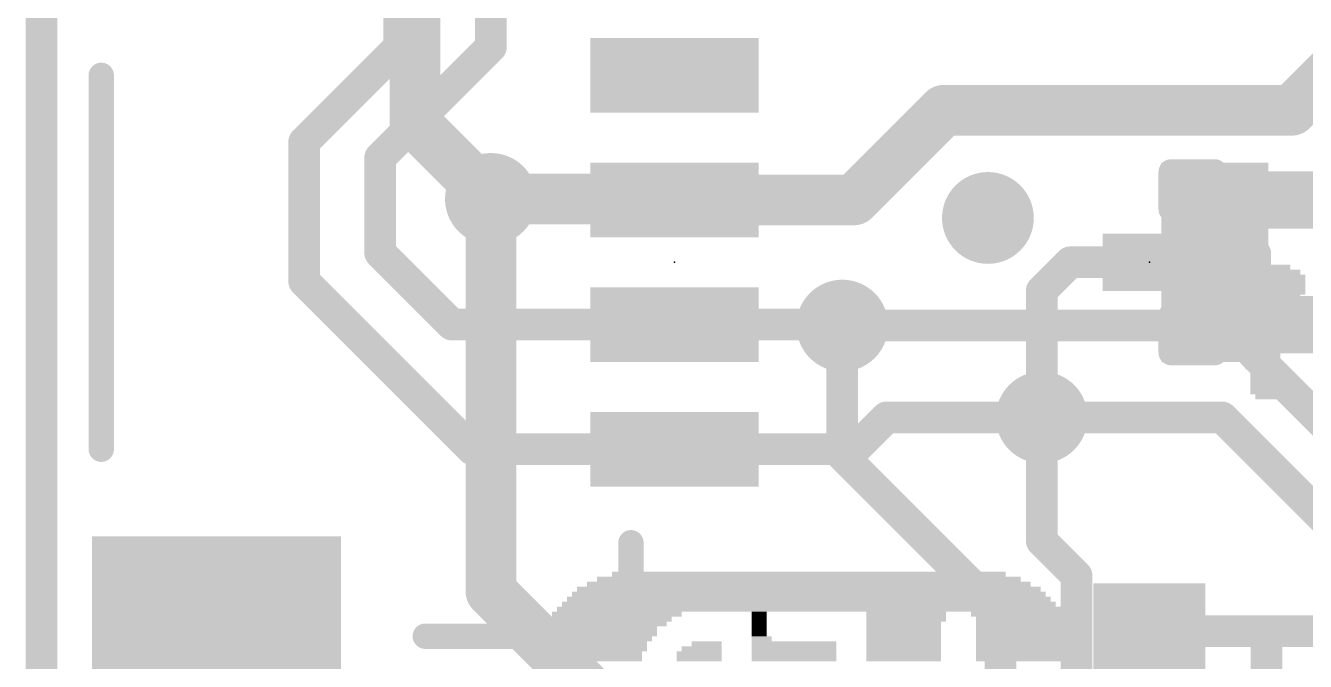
# Model space of a CAD drawing. Extents: x -23 to 84, y -20 to 26.
# Drawn here: x -0.13 to 10.14, y 9.5 to 14.6 of the extents above; entities that cross this region are included whole.
import ezdxf

# ---------------------------------------------------------------- set-up
doc = ezdxf.new("R2010")
doc.units = 0
for name, color, linetype in [('1', 12, 'CONTINUOUS'), ('16', 132, 'CONTINUOUS'), ('18', 110, 'CONTINUOUS'), ('20', 53, 'CONTINUOUS'), ('21', 41, 'CONTINUOUS'), ('22', 40, 'CONTINUOUS'), ('23', 53, 'CONTINUOUS'), ('51', 53, 'CONTINUOUS')]:
    doc.layers.add(name, color=color, linetype=linetype)

# ---------------------------------------------------------------- blocks, each defined once
blk = doc.blocks.new('RECT')
blk.add_solid([(-0.5, -0.5), (0.5, -0.5), (-0.5, 0.5), (0.5, 0.5)])
blk = doc.blocks.new('ROUNDV')
at = {"const_width": 0.5}
blk.add_lwpolyline([(0, -0.25, 1), (0, 0.25, 1), (0, -0.25)], format="xyb", dxfattribs=at)

msp = doc.modelspace()

# ---------------------------------------------------------------- linework, layer by layer
at = {"layer": '1'}
for points, const_width in [([(0, 25.4), (0, 0)], 0.254), ([(3.6068, 17.311), (3.6068, 14.4272)], 0.254), ([(2.8702, 14.4272), (2.8702, 16.253)], 0.254), ([(10.033, 13.9192), (11.8618, 15.748)], 0.4064), ([(2.1082, 13.6652), (2.8702, 14.4272)], 0.254), ([(2.7178, 13.5382), (3.6068, 14.4272)], 0.254), ([(6.5198, 13.2), (7.239, 13.9192)], 0.4064), ([(7.239, 13.9192), (10.033, 13.9192)], 0.4064), ([(2.1082, 12.5476), (2.1082, 13.6652)], 0.254), ([(2.7178, 12.7762), (2.7178, 13.5382)], 0.254), ([(3.6068, 13.208), (5.072, 13.208)], 0.4064), ([(5.072, 13.208), (5.08, 13.2)], 0.4064), ([(5.08, 13.2), (6.5198, 13.2)], 0.4064), ([(10.4314, 13.2), (9.99, 13.2)], 0.254), ([(3.294, 12.2), (2.7178, 12.7762)], 0.254), ([(8.255, 12.7), (8.0264, 12.4714)], 0.254), ([(8.84, 12.7), (8.255, 12.7)], 0.254), ([(3.4558, 11.2), (2.1082, 12.5476)], 0.254), ([(8.0264, 12.4714), (8.0264, 11.4554)], 0.254), ([(5.08, 12.2), (3.294, 12.2)], 0.254), ([(5.08, 12.2), (6.4182, 12.2)], 0.254), ([(6.4182, 12.2), (6.4262, 12.192)], 0.254), ([(9.99, 12.2), (10.4822, 12.2)], 0.254), ([(6.7818, 11.4554), (6.5264, 11.2)], 0.254), ([(8.0264, 11.4554), (6.7818, 11.4554)], 0.254), ([(5.08, 11.2), (3.4558, 11.2)], 0.254), ([(5.08, 11.2), (6.5264, 11.2)], 0.254), ([(8.89, 9.6986), (8.9314, 9.74)], 0.254), ([(8.9314, 9.74), (9.8295, 9.74)], 0.254), ([(9.8295, 9.74), (10.795, 9.74)], 0.254), ([(9.8295, 6.9088), (9.8295, 9.74)], 0.254)]:
    msp.add_lwpolyline(points, dxfattribs=dict(at, const_width=const_width))
for points, const_width in [([(2.8067, 14.4272, 1), (2.9337, 14.4272)], 0.127), ([(2.9151, 14.3823, 1), (2.8253, 14.4721)], 0.127), ([(3.5433, 14.4272, 1), (3.6703, 14.4272)], 0.127), ([(3.6517, 14.3823, 1), (3.5619, 14.4721)], 0.127), ([(7.239, 14.0208, 1), (7.239, 13.8176)], 0.2032), ([(7.3108, 13.8474, 1), (7.1672, 13.991)], 0.2032), ([(9.9612, 13.991, 1), (10.1048, 13.8474)], 0.2032), ([(10.033, 13.8176, 1), (10.033, 14.0208)], 0.2032), ([(2.1717, 13.6652, 1), (2.0447, 13.6652)], 0.127), ([(2.0633, 13.7101, 1), (2.1531, 13.6203)], 0.127), ([(2.7813, 13.5382, 1), (2.6543, 13.5382)], 0.127), ([(2.6729, 13.5831, 1), (2.7627, 13.4933)], 0.127), ([(3.6068, 13.3096, 1), (3.6068, 13.1064)], 0.2032), ([(5.1438, 13.2798, 1), (5.0002, 13.1362)], 0.2032), ([(5.08, 13.3016, 1), (5.08, 13.0984)], 0.2032), ([(5.0082, 13.1282, 1), (5.1518, 13.2718)], 0.2032), ([(5.072, 13.1064, 1), (5.072, 13.3096)], 0.2032), ([(6.448, 13.2718, 1), (6.5916, 13.1282)], 0.2032), ([(6.5198, 13.0984, 1), (6.5198, 13.3016)], 0.2032), ([(9.99, 13.2635, 1), (9.99, 13.1365)], 0.127), ([(2.7627, 12.8211, 1), (2.6729, 12.7313)], 0.127), ([(2.6543, 12.7762, 1), (2.7813, 12.7762)], 0.127), ([(8.255, 12.7635, 1), (8.255, 12.6365)], 0.127), ([(8.2999, 12.6551, 1), (8.2101, 12.7449)], 0.127), ([(8.84, 12.6365, 1), (8.84, 12.7635)], 0.127), ([(2.1531, 12.5925, 1), (2.0633, 12.5027)], 0.127), ([(2.0447, 12.5476, 1), (2.1717, 12.5476)], 0.127), ([(8.0899, 12.4714, 1), (7.9629, 12.4714)], 0.127), ([(7.9815, 12.5163, 1), (8.0713, 12.4265)], 0.127), ([(3.294, 12.2635, 1), (3.294, 12.1365)], 0.127), ([(5.08, 12.2635, 1), (5.08, 12.1365)], 0.127), ([(5.08, 12.1365, 1), (5.08, 12.2635)], 0.127), ([(6.4631, 12.2449, 1), (6.3733, 12.1551)], 0.127), ([(6.4182, 12.1365, 1), (6.4182, 12.2635)], 0.127), ([(9.99, 12.2635, 1), (9.99, 12.1365)], 0.127), ([(3.2491, 12.1551, 1), (3.3389, 12.2449)], 0.127), ([(6.3813, 12.1471, 1), (6.4711, 12.2369)], 0.127), ([(6.7818, 11.5189, 1), (6.7818, 11.3919)], 0.127), ([(6.8267, 11.4105, 1), (6.7369, 11.5003)], 0.127), ([(7.9629, 11.4554, 1), (8.0899, 11.4554)], 0.127), ([(8.0264, 11.3919, 1), (8.0264, 11.5189)], 0.127), ([(3.4558, 11.2635, 1), (3.4558, 11.1365)], 0.127), ([(3.4109, 11.1551, 1), (3.5007, 11.2449)], 0.127), ([(5.08, 11.2635, 1), (5.08, 11.1365)], 0.127), ([(5.08, 11.1365, 1), (5.08, 11.2635)], 0.127), ([(6.4815, 11.2449, 1), (6.5713, 11.1551)], 0.127), ([(6.5264, 11.1365, 1), (6.5264, 11.2635)], 0.127), ([(8.9314, 9.8035, 1), (8.9314, 9.6765)], 0.127), ([(8.9763, 9.6951, 1), (8.8865, 9.7849)], 0.127), ([(9.8295, 9.8035, 1), (9.8295, 9.6765)], 0.127), ([(9.893, 9.74, 1), (9.766, 9.74)], 0.127), ([(9.8295, 9.6765, 1), (9.8295, 9.8035)], 0.127), ([(8.8451, 9.7435, 1), (8.9349, 9.6537)], 0.127)]:
    msp.add_lwpolyline(points, format="xyb", dxfattribs=dict(at, const_width=const_width))
at = {"layer": '16'}
for points, const_width in [([(0, 25.4), (0, 0)], 0.254), ([(2.9972, 17.5006), (2.9972, 13.8176)], 0.4064), ([(3.6068, 13.208), (2.9972, 13.8176)], 0.4064), ([(3.6068, 10.0584), (3.6068, 13.208)], 0.4064), ([(9.4996, 12.192), (6.4262, 12.192)], 0.254), ([(6.4262, 11.1506), (6.4262, 12.192)], 0.254), ([(11.43, 10.2616), (9.4996, 12.192)], 0.254), ([(8.0264, 10.4648), (8.0264, 11.4554)], 0.254), ([(9.4742, 11.4554), (8.0264, 11.4554)], 0.254), ([(11.2776, 9.652), (9.4742, 11.4554)], 0.254), ([(7.6962, 9.8806), (6.4262, 11.1506)], 0.254), ([(8.3058, 10.1854), (8.0264, 10.4648)], 0.254), ([(8.3058, 5.4102), (8.3058, 10.1854)], 0.254), ([(4.5339, 9.1313), (3.6068, 10.0584)], 0.4064), ([(7.6962, 5.0038), (7.6962, 9.8806)], 0.254)]:
    msp.add_lwpolyline(points, dxfattribs=dict(at, const_width=const_width))
for points, const_width in [([(3.069, 13.8894, 1), (2.9254, 13.7458)], 0.2032), ([(2.8956, 13.8176, 1), (3.0988, 13.8176)], 0.2032), ([(3.7084, 13.208, 1), (3.5052, 13.208)], 0.2032), ([(3.535, 13.1362, 1), (3.6786, 13.2798)], 0.2032), ([(6.4262, 12.2555, 1), (6.4262, 12.1285)], 0.127), ([(6.4897, 12.192, 1), (6.3627, 12.192)], 0.127), ([(9.5445, 12.2369, 1), (9.4547, 12.1471)], 0.127), ([(9.4996, 12.1285, 1), (9.4996, 12.2555)], 0.127), ([(8.0899, 11.4554, 1), (7.9629, 11.4554)], 0.127), ([(8.0264, 11.5189, 1), (8.0264, 11.3919)], 0.127), ([(9.5191, 11.5003, 1), (9.4293, 11.4105)], 0.127), ([(9.4742, 11.3919, 1), (9.4742, 11.5189)], 0.127), ([(6.4711, 11.1955, 1), (6.3813, 11.1057)], 0.127), ([(6.3627, 11.1506, 1), (6.4897, 11.1506)], 0.127), ([(8.0713, 10.5097, 1), (7.9815, 10.4199)], 0.127), ([(7.9629, 10.4648, 1), (8.0899, 10.4648)], 0.127), ([(8.3693, 10.1854, 1), (8.2423, 10.1854)], 0.127), ([(8.2609, 10.1405, 1), (8.3507, 10.2303)], 0.127), ([(3.6786, 10.1302, 1), (3.535, 9.9866)], 0.2032), ([(3.5052, 10.0584, 1), (3.7084, 10.0584)], 0.2032), ([(7.7597, 9.8806, 1), (7.6327, 9.8806)], 0.127), ([(7.6513, 9.8357, 1), (7.7411, 9.9255)], 0.127)]:
    msp.add_lwpolyline(points, format="xyb", dxfattribs=dict(at, const_width=const_width))
at = {"layer": '20', "const_width": 0.2032}
msp.add_lwpolyline([(0, 0), (0, 25.4)], dxfattribs=at)
at = {"layer": '21', "const_width": 0.2032}
for points in [[(0.48, 14.2), (0.48, 11.2)], [(9.065, 13.125), (9.065, 13.425)], [(9.065, 13.425), (9.415, 13.425)], [(9.765, 12.625), (9.765, 12.775)], [(9.065, 11.975), (9.065, 12.275)], [(9.415, 11.975), (9.065, 11.975)], [(4.73, 10.45), (4.73, 9.7)], [(4.73, 9.7), (3.08, 9.7)]]:
    msp.add_lwpolyline(points, dxfattribs=at)
at = {"layer": '21', "const_width": 0.1016}
for points in [[(0.5308, 14.2, 1), (0.4292, 14.2)], [(9.1158, 13.425, 1), (9.0142, 13.425)], [(9.065, 13.4758, 1), (9.065, 13.3742)], [(9.415, 13.3742, 1), (9.415, 13.4758)], [(9.0142, 13.125, 1), (9.1158, 13.125)], [(9.8158, 12.775, 1), (9.7142, 12.775)], [(9.7142, 12.625, 1), (9.8158, 12.625)], [(9.1158, 12.275, 1), (9.0142, 12.275)], [(9.065, 12.0258, 1), (9.065, 11.9242)], [(9.0142, 11.975, 1), (9.1158, 11.975)], [(9.415, 11.9242, 1), (9.415, 12.0258)], [(0.4292, 11.2, 1), (0.5308, 11.2)], [(4.7808, 10.45, 1), (4.6792, 10.45)], [(3.08, 9.7508, 1), (3.08, 9.6492)], [(4.73, 9.6492, 1), (4.73, 9.7508)], [(4.6792, 9.7, 1), (4.7808, 9.7)]]:
    msp.add_lwpolyline(points, format="xyb", dxfattribs=at)
at = {"layer": '23'}
for p in [(5.08, 12.7), (8.89, 12.7)]:
    msp.add_point(p, dxfattribs=at)

# ---------------------------------------------------------------- block references
at = {"layer": '1'}
for p, xscale, yscale, rotation in [((5.08, 14.2), 0.6, 1.35, 270), ((5.08, 13.2), 0.6, 1.35, 270), ((9.99, 13.2), 0.46, 0.65, 90), ((8.84, 12.7), 0.46, 0.65, 90), ((5.08, 12.2), 0.6, 1.35, 270), ((9.99, 12.2), 0.46, 0.65, 90), ((5.08, 11.2), 0.6, 1.35, 270), ((1.405, 9.9), 1.2, 2, 270), ((8.89, 9.6986), 0.85, 0.9, 270)]:
    msp.add_blockref('RECT', p, dxfattribs=dict(at, xscale=xscale, yscale=yscale, rotation=rotation))
at = {"layer": '18', "xscale": 0.7366, "yscale": 0.7366}
for p in [(3.6068, 13.208), (3.6068, 13.208), (7.5946, 13.0556), (7.5946, 13.0556), (6.4262, 12.192), (6.4262, 12.192), (8.0264, 11.4554), (8.0264, 11.4554)]:
    msp.add_blockref('ROUNDV', p, dxfattribs=at)
at = {"layer": '22', "yscale": 0.04, "rotation": 180}
for p, xscale in [((9.7412, 12.6212), 0.72), ((9.7412, 12.6612), 0.56), ((9.7412, 12.5812), 0.8), ((9.7412, 12.5412), 0.8), ((9.7412, 12.5012), 0.8), ((9.7612, 12.4612), 0.76), ((9.7412, 12.4212), 0.72), ((9.5412, 12.3812), 0.32), ((9.5612, 12.3412), 0.28), ((9.5812, 12.3012), 0.32), ((9.6212, 12.2612), 0.32), ((9.6212, 12.2212), 0.32), ((9.6612, 12.1812), 0.32), ((9.6812, 12.1412), 0.28), ((9.7012, 12.1012), 0.32), ((9.7412, 12.0612), 0.32), ((9.7412, 12.0212), 0.32), ((9.7812, 11.9812), 0.32), ((9.8012, 11.9412), 0.28), ((9.8012, 11.9012), 0.28), ((9.8212, 11.8612), 0.32), ((9.8412, 11.8212), 0.28), ((9.8412, 11.7812), 0.28), ((9.8412, 11.7412), 0.28), ((9.8412, 11.7012), 0.28), ((9.8412, 11.6612), 0.28), ((9.8412, 11.6212), 0.2), ((6.1582, 10.158), 3.4), ((6.1582, 10.198), 3.16), ((6.1582, 10.078), 3.72), ((6.1582, 10.118), 3.56), ((6.1582, 9.958), 3.96), ((6.1582, 9.998), 3.88), ((6.1582, 10.038), 3.8), ((4.6182, 9.878), 1.04), ((6.1582, 9.918), 4.04), ((5.7582, 9.878), 0.12), ((6.9382, 9.878), 0.64), ((7.8382, 9.878), 0.76), ((4.5382, 9.798), 0.96), ((4.4982, 9.758), 0.88), ((4.5782, 9.838), 0.96), ((5.7582, 9.838), 0.12), ((5.7582, 9.798), 0.12), ((5.7582, 9.758), 0.12), ((6.9382, 9.838), 0.64), ((6.9182, 9.798), 0.6), ((6.9182, 9.758), 0.6), ((7.8582, 9.838), 0.72), ((7.8782, 9.798), 0.76), ((7.8782, 9.758), 0.76), ((4.4782, 9.718), 0.92), ((4.4582, 9.678), 0.88), ((4.4382, 9.638), 0.84), ((5.3382, 9.638), 0.24), ((5.7582, 9.718), 0.12), ((5.7782, 9.678), 0.16), ((6.0382, 9.638), 0.68), ((6.9182, 9.718), 0.6), ((6.9182, 9.678), 0.6), ((6.9182, 9.638), 0.6), ((7.8982, 9.718), 0.8), ((7.8982, 9.678), 0.8), ((7.8982, 9.638), 0.8), ((4.4182, 9.598), 0.88), ((4.3982, 9.558), 0.84), ((5.2782, 9.558), 0.36), ((5.2982, 9.598), 0.32), ((6.0382, 9.598), 0.68), ((6.0382, 9.558), 0.68), ((6.9182, 9.598), 0.6), ((6.9182, 9.558), 0.6), ((7.9182, 9.598), 0.84), ((7.9182, 9.558), 0.84), ((4.3982, 9.518), 0.84), ((5.2782, 9.518), 0.36), ((6.0382, 9.518), 0.68), ((6.9182, 9.518), 0.6), ((7.9182, 9.518), 0.84)]:
    msp.add_blockref('RECT', p, dxfattribs=dict(at, xscale=xscale))
at = {"layer": '51'}
for p, xscale, yscale, rotation in [((9.415, 12.7), 1.6, 0.86, 90), ((8.89, 9.5226), 0.3, 0.6096, 270)]:
    msp.add_blockref('RECT', p, dxfattribs=dict(at, xscale=xscale, yscale=yscale, rotation=rotation))

doc.saveas('drawing.dxf')
